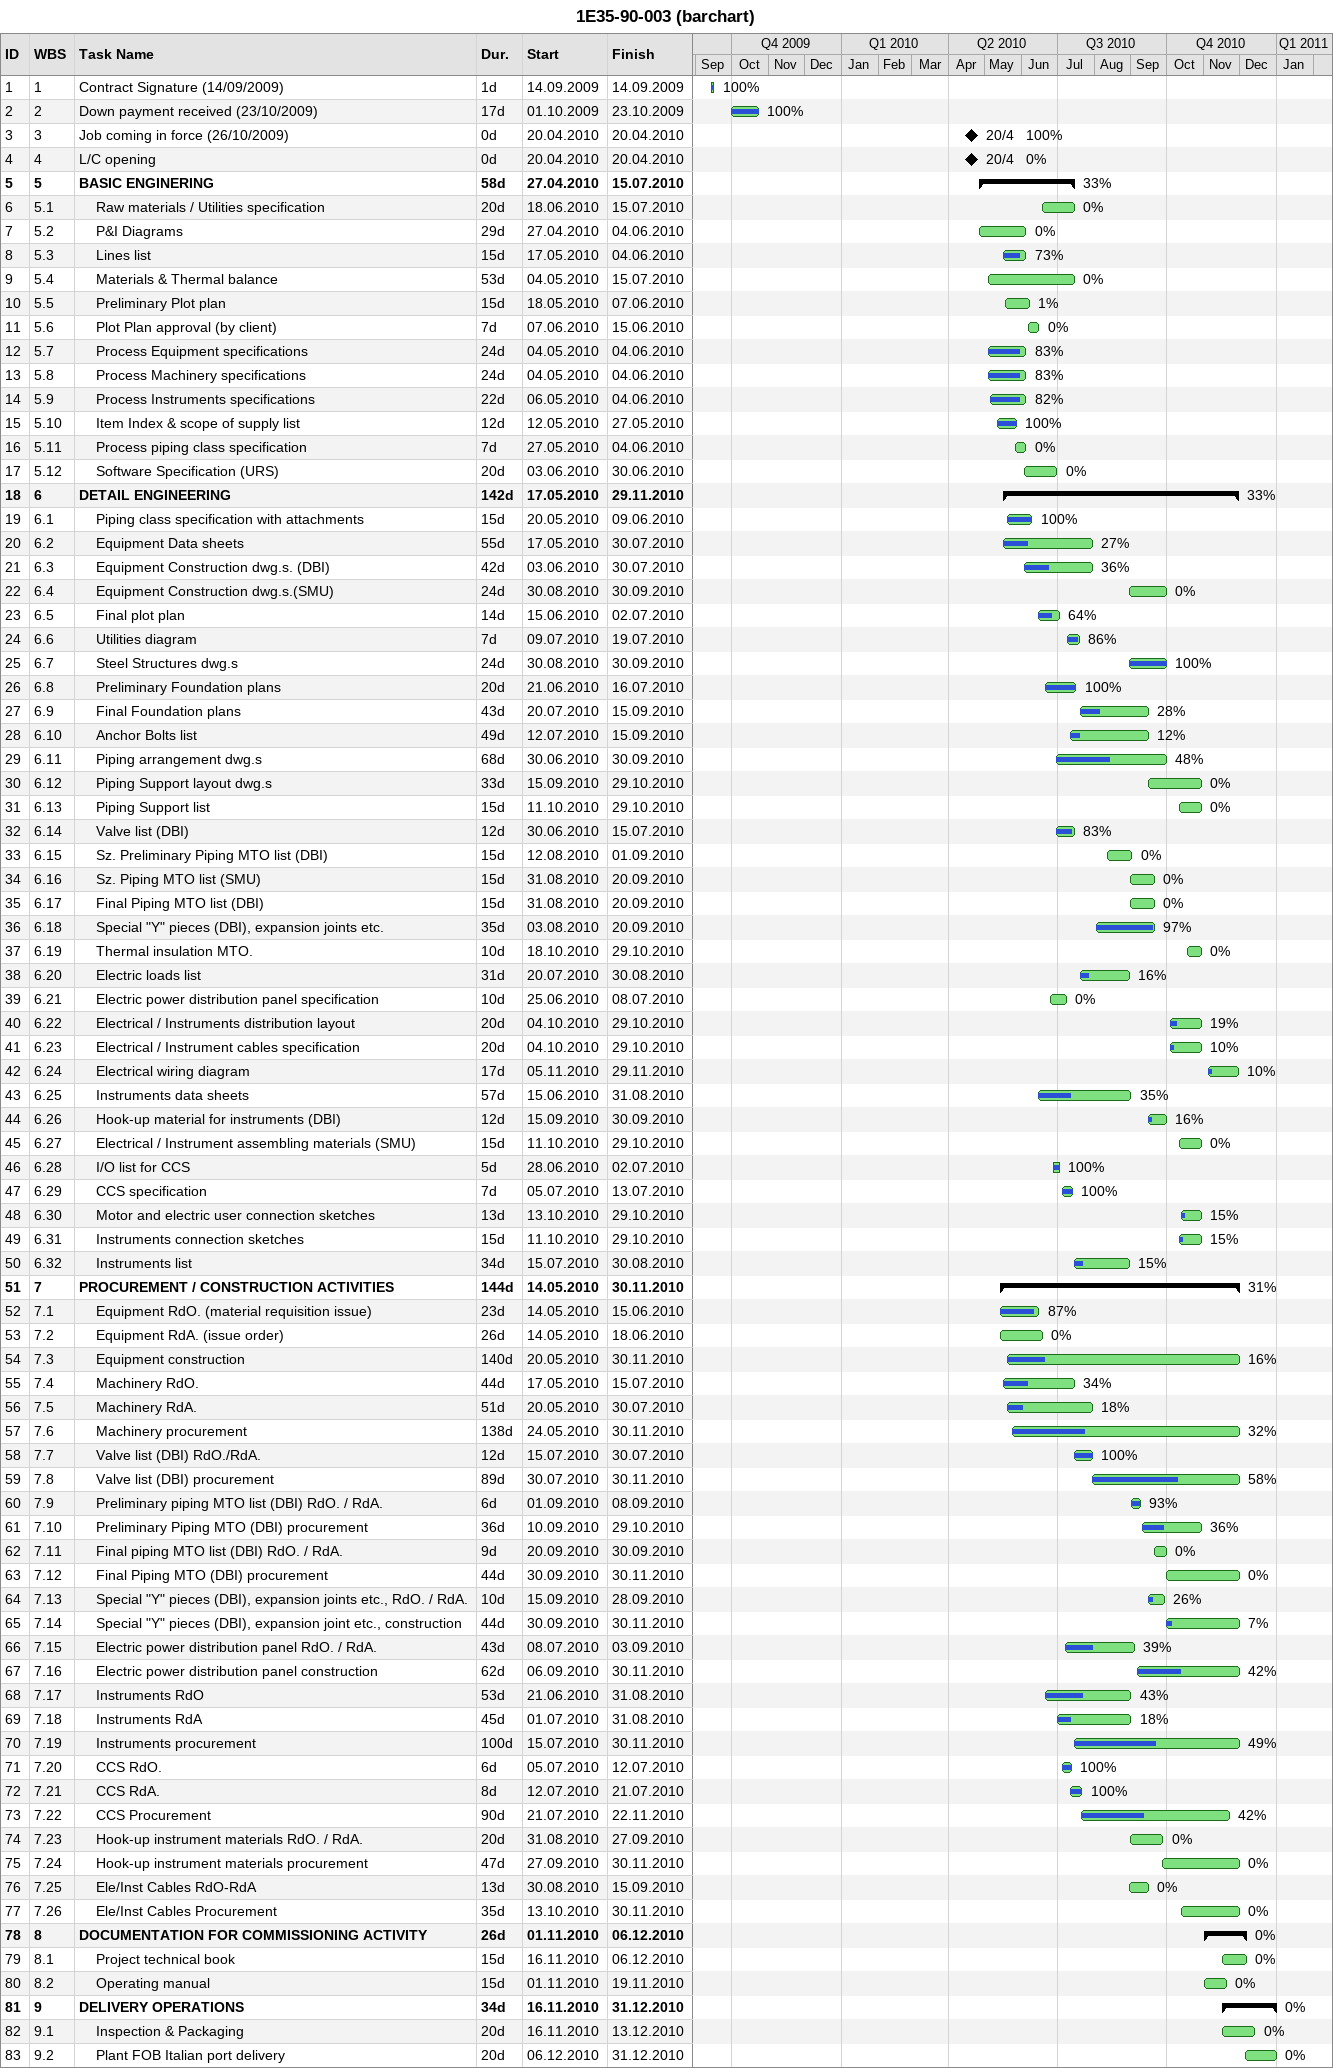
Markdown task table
1E35-90-003 (barchart)

| ID | WBS | Task | Duration | Start | Finish | % complete |
|---|---|---|---|---|---|---|
| 1 | 1 | Contract Signature (14/09/2009) | 1d | 2009-09-14 | 2009-09-14 | 100 |
| 2 | 2 | Down payment received (23/10/2009) | 17d | 2009-10-01 | 2009-10-23 | 100 |
| 3 | 3 | Job coming in force (26/10/2009) | 0d | 2010-04-20 | 2010-04-20 | 100 |
| 4 | 4 | L/C opening | 0d | 2010-04-20 | 2010-04-20 | 0 |
| 5 | 5 | **BASIC ENGINERING** | 58d | 2010-04-27 | 2010-07-15 | 33 |
| 6 | 5.1 | Raw materials / Utilities specification | 20d | 2010-06-18 | 2010-07-15 | 0 |
| 7 | 5.2 | P&I Diagrams | 29d | 2010-04-27 | 2010-06-04 | 0 |
| 8 | 5.3 | Lines list | 15d | 2010-05-17 | 2010-06-04 | 73 |
| 9 | 5.4 | Materials & Thermal balance | 53d | 2010-05-04 | 2010-07-15 | 0 |
| 10 | 5.5 | Preliminary Plot plan | 15d | 2010-05-18 | 2010-06-07 | 1 |
| 11 | 5.6 | Plot Plan approval (by client) | 7d | 2010-06-07 | 2010-06-15 | 0 |
| 12 | 5.7 | Process Equipment specifications | 24d | 2010-05-04 | 2010-06-04 | 83 |
| 13 | 5.8 | Process Machinery specifications | 24d | 2010-05-04 | 2010-06-04 | 83 |
| 14 | 5.9 | Process Instruments specifications | 22d | 2010-05-06 | 2010-06-04 | 82 |
| 15 | 5.10 | Item Index & scope of supply list | 12d | 2010-05-12 | 2010-05-27 | 100 |
| 16 | 5.11 | Process piping class specification | 7d | 2010-05-27 | 2010-06-04 | 0 |
| 17 | 5.12 | Software Specification (URS) | 20d | 2010-06-03 | 2010-06-30 | 0 |
| 18 | 6 | **DETAIL ENGINEERING** | 142d | 2010-05-17 | 2010-11-29 | 33 |
| 19 | 6.1 | Piping class specification with attachments | 15d | 2010-05-20 | 2010-06-09 | 100 |
| 20 | 6.2 | Equipment Data sheets | 55d | 2010-05-17 | 2010-07-30 | 27 |
| 21 | 6.3 | Equipment Construction dwg.s. (DBI) | 42d | 2010-06-03 | 2010-07-30 | 36 |
| 22 | 6.4 | Equipment Construction dwg.s.(SMU) | 24d | 2010-08-30 | 2010-09-30 | 0 |
| 23 | 6.5 | Final plot plan | 14d | 2010-06-15 | 2010-07-02 | 64 |
| 24 | 6.6 | Utilities diagram | 7d | 2010-07-09 | 2010-07-19 | 86 |
| 25 | 6.7 | Steel Structures dwg.s | 24d | 2010-08-30 | 2010-09-30 | 100 |
| 26 | 6.8 | Preliminary Foundation plans | 20d | 2010-06-21 | 2010-07-16 | 100 |
| 27 | 6.9 | Final Foundation plans | 43d | 2010-07-20 | 2010-09-15 | 28 |
| 28 | 6.10 | Anchor Bolts list | 49d | 2010-07-12 | 2010-09-15 | 12 |
| 29 | 6.11 | Piping arrangement dwg.s | 68d | 2010-06-30 | 2010-09-30 | 48 |
| 30 | 6.12 | Piping Support layout dwg.s | 33d | 2010-09-15 | 2010-10-29 | 0 |
| 31 | 6.13 | Piping Support list | 15d | 2010-10-11 | 2010-10-29 | 0 |
| 32 | 6.14 | Valve list (DBI) | 12d | 2010-06-30 | 2010-07-15 | 83 |
| 33 | 6.15 | Sz. Preliminary Piping MTO list (DBI) | 15d | 2010-08-12 | 2010-09-01 | 0 |
| 34 | 6.16 | Sz. Piping MTO list (SMU) | 15d | 2010-08-31 | 2010-09-20 | 0 |
| 35 | 6.17 | Final Piping MTO list (DBI) | 15d | 2010-08-31 | 2010-09-20 | 0 |
| 36 | 6.18 | Special "Y" pieces (DBI), expansion joints etc. | 35d | 2010-08-03 | 2010-09-20 | 97 |
| 37 | 6.19 | Thermal insulation MTO. | 10d | 2010-10-18 | 2010-10-29 | 0 |
| 38 | 6.20 | Electric loads list | 31d | 2010-07-20 | 2010-08-30 | 16 |
| 39 | 6.21 | Electric power distribution panel specification | 10d | 2010-06-25 | 2010-07-08 | 0 |
| 40 | 6.22 | Electrical / Instruments distribution layout | 20d | 2010-10-04 | 2010-10-29 | 19 |
| 41 | 6.23 | Electrical / Instrument cables specification | 20d | 2010-10-04 | 2010-10-29 | 10 |
| 42 | 6.24 | Electrical wiring diagram | 17d | 2010-11-05 | 2010-11-29 | 10 |
| 43 | 6.25 | Instruments data sheets | 57d | 2010-06-15 | 2010-08-31 | 35 |
| 44 | 6.26 | Hook-up material for instruments (DBI) | 12d | 2010-09-15 | 2010-09-30 | 16 |
| 45 | 6.27 | Electrical / Instrument assembling materials (SMU) | 15d | 2010-10-11 | 2010-10-29 | 0 |
| 46 | 6.28 | I/O list for CCS | 5d | 2010-06-28 | 2010-07-02 | 100 |
| 47 | 6.29 | CCS specification | 7d | 2010-07-05 | 2010-07-13 | 100 |
| 48 | 6.30 | Motor and electric user connection sketches | 13d | 2010-10-13 | 2010-10-29 | 15 |
| 49 | 6.31 | Instruments connection sketches | 15d | 2010-10-11 | 2010-10-29 | 15 |
| 50 | 6.32 | Instruments list | 34d | 2010-07-15 | 2010-08-30 | 15 |
| 51 | 7 | **PROCUREMENT / CONSTRUCTION ACTIVITIES** | 144d | 2010-05-14 | 2010-11-30 | 31 |
| 52 | 7.1 | Equipment RdO. (material requisition issue) | 23d | 2010-05-14 | 2010-06-15 | 87 |
| 53 | 7.2 | Equipment RdA. (issue order) | 26d | 2010-05-14 | 2010-06-18 | 0 |
| 54 | 7.3 | Equipment construction | 140d | 2010-05-20 | 2010-11-30 | 16 |
| 55 | 7.4 | Machinery RdO. | 44d | 2010-05-17 | 2010-07-15 | 34 |
| 56 | 7.5 | Machinery RdA. | 51d | 2010-05-20 | 2010-07-30 | 18 |
| 57 | 7.6 | Machinery procurement | 138d | 2010-05-24 | 2010-11-30 | 32 |
| 58 | 7.7 | Valve list (DBI) RdO./RdA. | 12d | 2010-07-15 | 2010-07-30 | 100 |
| 59 | 7.8 | Valve list (DBI) procurement | 89d | 2010-07-30 | 2010-11-30 | 58 |
| 60 | 7.9 | Preliminary piping MTO list (DBI) RdO. / RdA. | 6d | 2010-09-01 | 2010-09-08 | 93 |
| 61 | 7.10 | Preliminary Piping MTO (DBI) procurement | 36d | 2010-09-10 | 2010-10-29 | 36 |
| 62 | 7.11 | Final piping MTO list (DBI) RdO. / RdA. | 9d | 2010-09-20 | 2010-09-30 | 0 |
| 63 | 7.12 | Final Piping MTO (DBI) procurement | 44d | 2010-09-30 | 2010-11-30 | 0 |
| 64 | 7.13 | Special "Y" pieces (DBI), expansion joints etc., RdO. / RdA. | 10d | 2010-09-15 | 2010-09-28 | 26 |
| 65 | 7.14 | Special "Y" pieces (DBI), expansion joint etc., construction | 44d | 2010-09-30 | 2010-11-30 | 7 |
| 66 | 7.15 | Electric power distribution panel RdO. / RdA. | 43d | 2010-07-08 | 2010-09-03 | 39 |
| 67 | 7.16 | Electric power distribution panel construction | 62d | 2010-09-06 | 2010-11-30 | 42 |
| 68 | 7.17 | Instruments RdO | 53d | 2010-06-21 | 2010-08-31 | 43 |
| 69 | 7.18 | Instruments RdA | 45d | 2010-07-01 | 2010-08-31 | 18 |
| 70 | 7.19 | Instruments procurement | 100d | 2010-07-15 | 2010-11-30 | 49 |
| 71 | 7.20 | CCS RdO. | 6d | 2010-07-05 | 2010-07-12 | 100 |
| 72 | 7.21 | CCS RdA. | 8d | 2010-07-12 | 2010-07-21 | 100 |
| 73 | 7.22 | CCS Procurement | 90d | 2010-07-21 | 2010-11-22 | 42 |
| 74 | 7.23 | Hook-up instrument materials RdO. / RdA. | 20d | 2010-08-31 | 2010-09-27 | 0 |
| 75 | 7.24 | Hook-up instrument materials procurement | 47d | 2010-09-27 | 2010-11-30 | 0 |
| 76 | 7.25 | Ele/Inst Cables RdO-RdA | 13d | 2010-08-30 | 2010-09-15 | 0 |
| 77 | 7.26 | Ele/Inst Cables Procurement | 35d | 2010-10-13 | 2010-11-30 | 0 |
| 78 | 8 | **DOCUMENTATION FOR COMMISSIONING ACTIVITY** | 26d | 2010-11-01 | 2010-12-06 | 0 |
| 79 | 8.1 | Project technical book | 15d | 2010-11-16 | 2010-12-06 | 0 |
| 80 | 8.2 | Operating manual | 15d | 2010-11-01 | 2010-11-19 | 0 |
| 81 | 9 | **DELIVERY OPERATIONS** | 34d | 2010-11-16 | 2010-12-31 | 0 |
| 82 | 9.1 | Inspection & Packaging | 20d | 2010-11-16 | 2010-12-13 | 0 |
| 83 | 9.2 | Plant FOB Italian port delivery | 20d | 2010-12-06 | 2010-12-31 | 0 |
